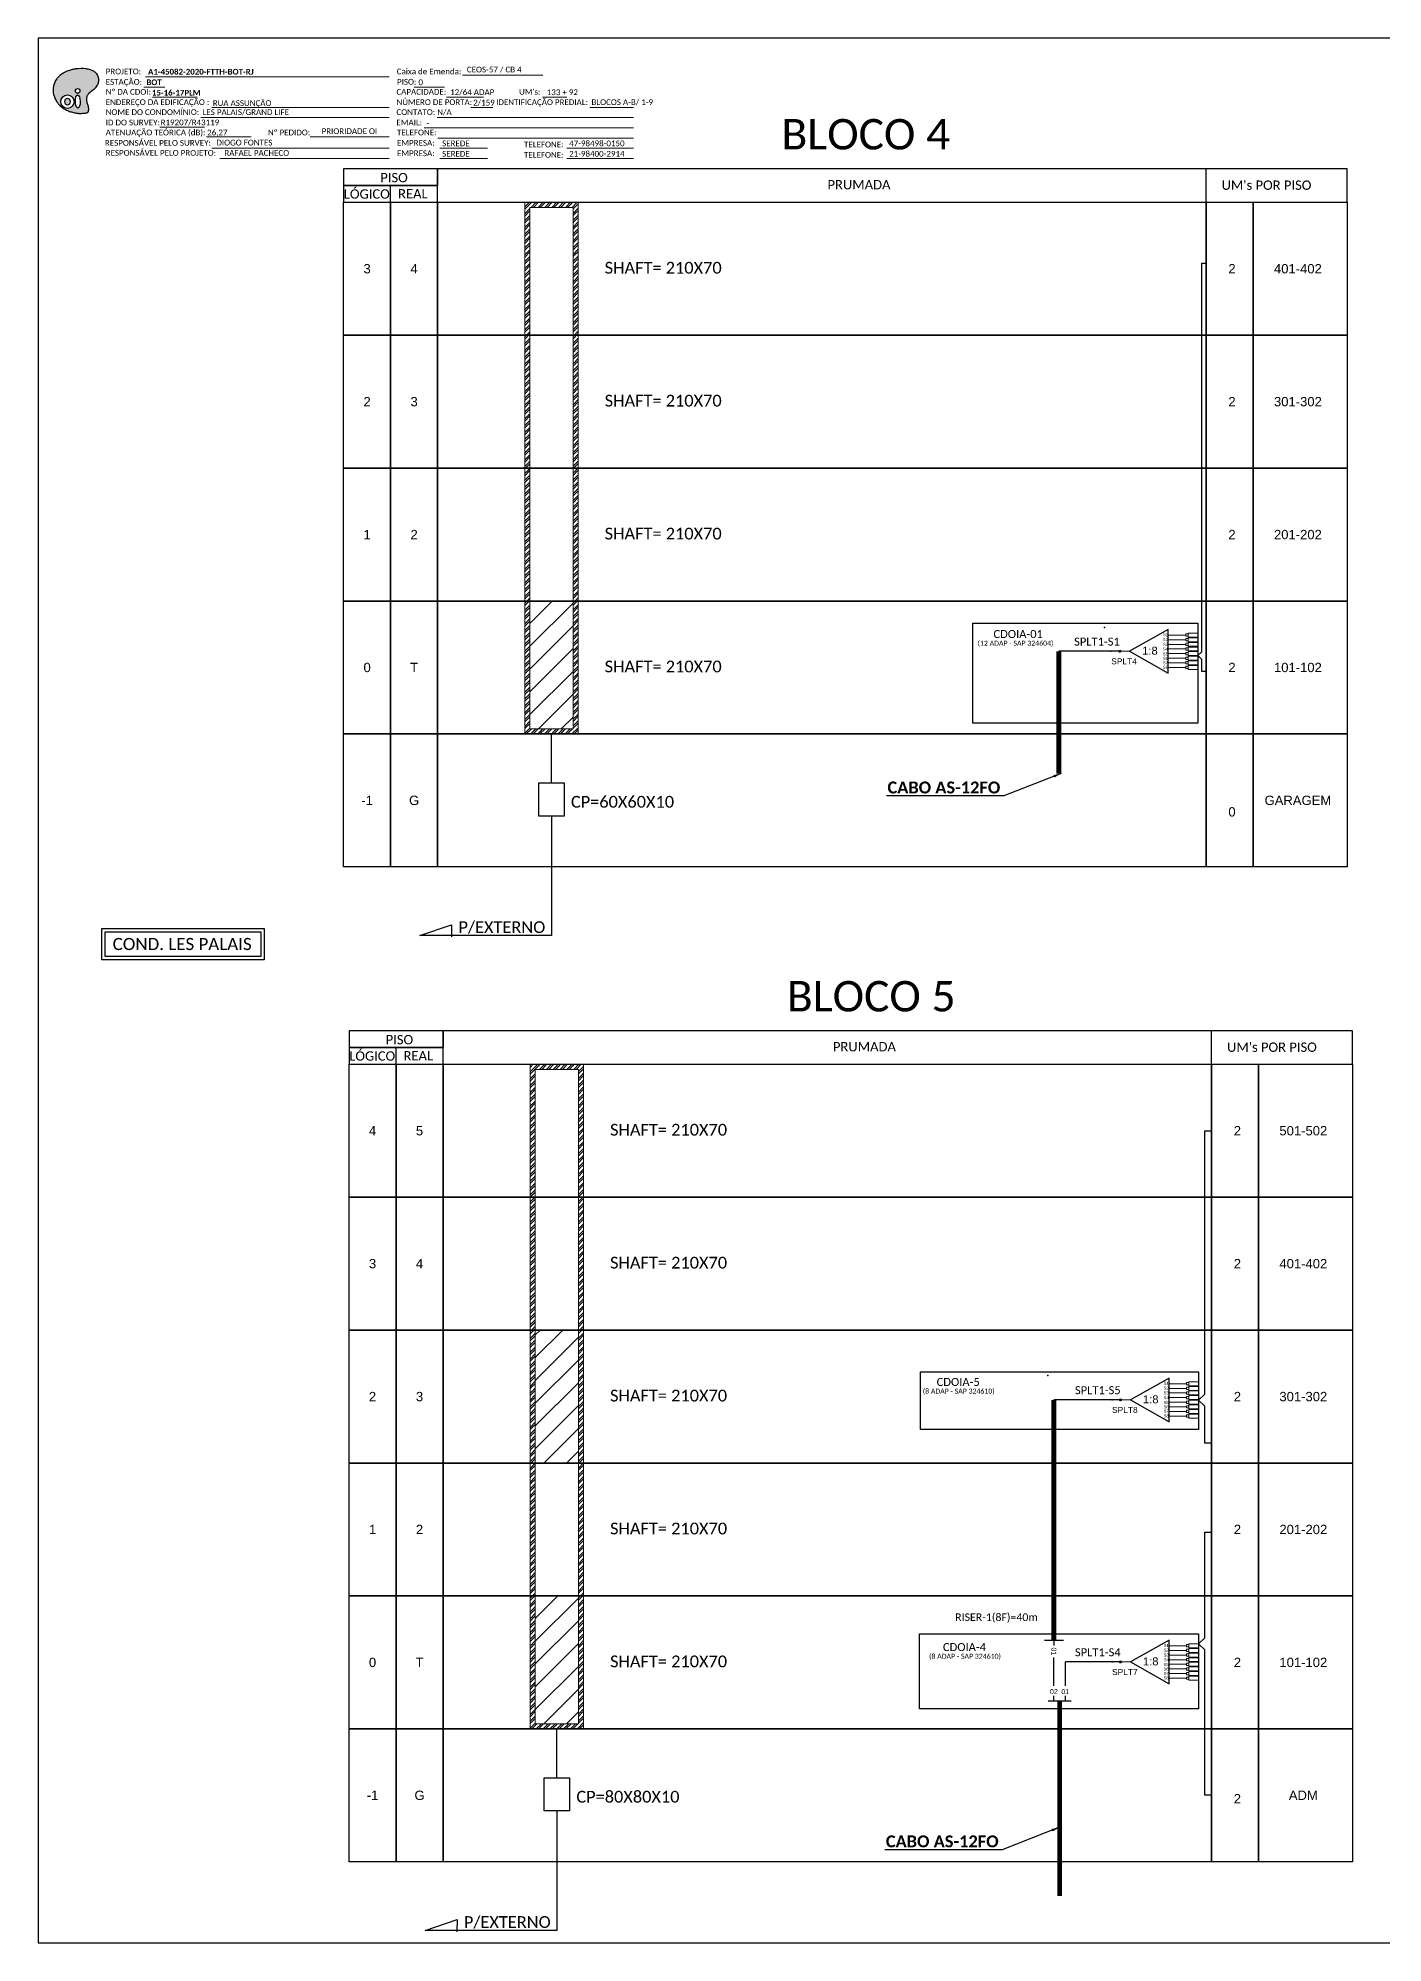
# Model space of a CAD drawing. Header units: inches. Extents: x 10034 to 13570, y 6075 to 9325.
# Drawn here: x 12732 to 13151, y 7384 to 7978 of the extents above; entities that cross this region are included whole.
import ezdxf
from ezdxf.enums import TextEntityAlignment as Align

# ---------------------------------------------------------------- set-up
doc = ezdxf.new("R2010")
doc.units = ezdxf.units.IN
doc.header["$MEASUREMENT"] = 0
doc.layers.add('Uifilar numeracao sangria', color=7, linetype='Continuous')
doc.styles.add('ARIAL', font='arial.ttf')
doc.styles.add('WMF-Calibri0', font='CALIBRI.TTF')
doc.styles.add('WMF-Calibri1', font='CALIBRIB.TTF')
doc.dimstyles.new('ISO-25', dxfattribs={"dimtxt": 2.5, "dimasz": 2.5, "dimexe": 1.25, "dimexo": 0.625, "dimtad": 1, "dimtxsty": 'Standard', "dimcen": 2.5, "dimadec": 0, "dimazin": 0, "dimtfac": 1, "dimtmove": 0, "dimatfit": 3, "dimfxl": 0, "dimarcsym": 0})

# ---------------------------------------------------------------- blocks, each defined once
blk = doc.blocks.new('SPLITTER_')
blk.add_point((0, 0))
at = {"style": 'ARIAL', "flags": 4}
blk.add_attdef('SPLT', (0, -3.26), '', height=1.5, dxfattribs=at)
blk = doc.blocks.new('SPLT_1-8_SC-APC')
at = {"color": 1}
blk.add_lwpolyline([(-7.37, -2.1), (-17.04, -7.55), (-7.37, -13), (-7.37, -2.1)], dxfattribs=at)
at = {"color": 3, "lineweight": 0}
for points in [[(-2.99, -3.51), (-7.37, -3.51)], [(-7.37, -4.66), (-2.99, -4.66)], [(-2.41, -3.02), (-2.41, -4)], [(-2.41, -3.02), (0, -3.02)], [(-2.41, -4), (0, -4)], [(-2.41, -4.17), (-2.41, -5.16)], [(-2.41, -4.17), (0, -4.17)], [(-7.37, -5.82), (-2.99, -5.82)], [(-7.37, -6.97), (-2.99, -6.97)], [(-7.37, -8.12), (-2.99, -8.12)], [(-7.37, -9.28), (-2.99, -9.28)], [(-2.41, -5.16), (0, -5.16)], [(-2.41, -5.32), (-2.41, -6.31)], [(-2.41, -5.32), (0, -5.32)], [(-2.41, -6.31), (0, -6.31)], [(-2.41, -6.48), (-2.41, -7.46)], [(-2.41, -6.48), (0, -6.48)], [(-2.41, -7.46), (0, -7.46)], [(-2.41, -7.63), (-2.41, -8.62)], [(-2.41, -7.63), (0, -7.63)], [(-2.41, -8.62), (0, -8.62)], [(-2.41, -8.78), (-2.41, -9.77)], [(-2.41, -8.78), (0, -8.78)], [(-7.37, -10.43), (-2.99, -10.43)], [(-7.37, -11.58), (-2.99, -11.58)], [(-2.41, -9.77), (0, -9.77)], [(-2.41, -9.94), (-2.41, -10.92)], [(-2.41, -9.94), (0, -9.94)], [(-2.41, -10.92), (0, -10.92)], [(-2.41, -11.09), (-2.41, -12.08)], [(-2.41, -11.09), (0, -11.09)], [(-2.41, -12.08), (0, -12.08)]]:
    blk.add_lwpolyline(points, dxfattribs=at)
for points in [[(-2.99, -3.22), (-2.41, -3.22), (-2.41, -3.8), (-2.99, -3.8)], [(-2.99, -4.38), (-2.41, -4.38), (-2.41, -4.95), (-2.99, -4.95)], [(-2.99, -5.53), (-2.41, -5.53), (-2.41, -6.1), (-2.99, -6.1)], [(-2.99, -6.68), (-2.41, -6.68), (-2.41, -7.26), (-2.99, -7.26)], [(-2.99, -7.84), (-2.41, -7.84), (-2.41, -8.41), (-2.99, -8.41)], [(-2.99, -8.99), (-2.41, -8.99), (-2.41, -9.56), (-2.99, -9.56)], [(-2.99, -10.14), (-2.41, -10.14), (-2.41, -10.72), (-2.99, -10.72)], [(-2.99, -11.3), (-2.41, -11.3), (-2.41, -11.87), (-2.99, -11.87)]]:
    blk.add_lwpolyline(points, close=True, dxfattribs=at)
at = {"color": 1, "lineweight": 0}
blk.add_lwpolyline([(-17.04, -7.55), (-19.26, -7.55)], dxfattribs=at)
at = {"color": 1, "style": 'ARIAL'}
for s, height, p in [('S1', 0.75, (-8.74, -3.78)), ('S2', 0.75, (-8.74, -4.97)), ('1:8', 2, (-13.91, -8.4)), ('S3', 0.75, (-8.74, -6.18)), ('S4', 0.75, (-8.74, -7.36)), ('S5', 0.75, (-8.74, -8.57)), ('S6', 0.75, (-8.74, -9.69)), ('S7', 0.75, (-8.74, -10.78)), ('S8', 0.75, (-8.74, -11.9))]:
    blk.add_text(s, height=height, dxfattribs=at).set_placement(p)
blk = doc.blocks.new('A$C415C251F')
at = {"color": 3}
blk.add_point((0, 0), dxfattribs=at)
blk = doc.blocks.new('LEG_CDOIA8_C-SPLT_DIR')
at = {"color": 3}
blk.add_blockref('A$C415C251F', (0, 0), dxfattribs=at)
at = {"color": 1, "style": 'WMF-Calibri0', "flags": 4}
blk.add_attdef('CDO', (-26.84, -2.61), '', height=2, dxfattribs=at)
blk.add_attdef('MODELO', text='', height=1.5, dxfattribs=at).set_placement((-22.23, -4.54), align=Align.CENTER)
at = {"style": 'ARIAL', "flags": 4}
blk.add_attdef('SPLITAGEM', text='', height=1.5, dxfattribs=at).set_placement((-18.36, -12.59), align=Align.CENTER)
blk = doc.blocks.new('OI')
h = blk.add_hatch(color=40)
edge = h.paths.add_edge_path()
edge.add_spline(control_points=[(4.35, -0.67), (3.92, -0.99), (3.26, -1.5), (2.81, -2.59), (2.9, -3.5), (3.06, -4.27), (3.31, -4.85), (3.37, -5.39), (3.4, -5.88), (3.2, -6.4), (2.54, -6.61), (1.65, -6.63), (0.55, -6.67), (-0.56, -6.42), (-1.61, -6.14), (-2.77, -5.61), (-3.92, -4.77), (-4.89, -3.7), (-5.34, -2.65), (-5.6, -1.94), (-5.85, -0.96), (-5.71, 0.47), (-5.1, 2.02), (-4.14, 3.02), (-3.3, 3.61), (-2.37, 4.16), (-1.36, 4.44), (-0.56, 4.7), (0.79, 4.85), (2.24, 4.97), (3.79, 4.57), (4.67, 4.21), (5.44, 3.65), (5.76, 2.99), (6.03, 2.21), (6.01, 1.46), (5.72, 0.64), (5.31, 0.08), (4.88, -0.38), (4.51, -0.55), (4.35, -0.67)], knot_values=[0, 0, 0, 0, 1.60434, 2.417191, 3.427595, 4.282808, 4.776746, 5.304182, 5.888771, 6.258406, 6.858137, 7.79129, 8.986195, 10.124242, 11.187857, 12.242908, 13.953784, 15.414161, 16.515391, 17.349188, 17.675853, 19.552021, 21.515531, 22.568638, 23.63245, 24.621084, 25.782718, 26.745347, 27.142653, 29.870543, 31.004649, 31.921532, 32.709589, 33.801391, 34.042471, 35.192333, 35.971461, 36.628871, 37.254359, 37.836911, 37.836911, 37.836911, 37.836911], degree=3, periodic=0)
h.paths.add_polyline_path([(1.13, -0.87, -1), (-0.04, -0.87, -1)], flags=16)
edge = h.paths.add_edge_path(flags=16)
edge.add_ellipse((0.56, -3.59), major_axis=(-0.02, 1.71), ratio=0.361305, start_angle=0, end_angle=360)
h.paths.add_polyline_path([(-0.36, -3.62, -1), (-3.8, -3.62, -1)], flags=16)
edge = h.paths.add_edge_path(flags=0)
edge.add_ellipse((-2.08, -3.62), major_axis=(0, 0.885), ratio=0.758294, start_angle=0, end_angle=360)
at = {"color": 40}
for centre, radius in [((-2.08, -3.62), 1.72), ((0.54, -0.87), 0.587)]:
    blk.add_circle(centre, radius, dxfattribs=at)
blk.add_ellipse((-2.08, -3.62), major_axis=(0, 0.885), ratio=0.758294, start_param=-3.141592653589792, end_param=3.141592653589792, dxfattribs=at)
blk.add_ellipse((0.56, -3.59), major_axis=(-0.02, 1.71), ratio=0.361305, dxfattribs=at)
at = {"color": 40, "start_tangent": (-0.800898, -0.598801), "end_tangent": (-0.800898, -0.598801)}
blk.add_spline([(4.35, -0.67), (3.2, -1.78), (2.9, -2.54), (2.92, -3.55), (3.12, -4.38), (3.28, -4.85), (3.37, -5.37), (3.35, -5.95), (3.2, -6.29), (2.66, -6.55), (1.73, -6.63), (0.54, -6.62), (-0.58, -6.41), (-1.6, -6.11), (-2.56, -5.67), (-3.95, -4.67), (-4.89, -3.56), (-5.37, -2.56), (-5.64, -1.78), (-5.72, -1.46), (-5.63, 0.42), (-4.84, 2.22), (-4.13, 2.99), (-3.27, 3.62), (-2.4, 4.09), (-1.3, 4.47), (-0.37, 4.72), (0.02, 4.77), (2.75, 4.8), (3.85, 4.53), (4.69, 4.16), (5.31, 3.68), (5.85, 2.73), (5.93, 2.5), (5.94, 1.35), (5.67, 0.62), (5.29, 0.08), (4.84, -0.36), (4.35, -0.67)], degree=3, dxfattribs=at)

msp = doc.modelspace()

# ---------------------------------------------------------------- hatches: boundary and pattern name
h = msp.add_hatch()
h.set_pattern_fill('ANSI32', color=3, scale=0.158226)
h.set_pattern_definition([(45, (796.1839, 11426.646), (-1.06568318, 1.06568318), []), (45, (796.8944, 11426.646), (-1.06568318, 1.06568318), [])])
h.paths.add_polyline_path([(12883.61, 7926.7), (12900.23, 7926.7), (12900.23, 7760.91), (12883.61, 7760.91)])
h.paths.add_polyline_path([(12885.19, 7925.12), (12898.64, 7925.12), (12898.64, 7762.49), (12885.19, 7762.49)], flags=16)
h = msp.add_hatch()
h.set_pattern_fill('ANSI31', color=1, scale=1.582261)
h.set_pattern_definition([(45, (-3763.347, -4625.966), (-3.5522773, 3.5522773), [])])
h.paths.add_polyline_path([(12898.64, 7802.36), (12885.19, 7802.36), (12885.19, 7762.49), (12898.64, 7762.49)])
h = msp.add_hatch(color=3)
h.dxf.hatch_style = 1
edge = h.paths.add_edge_path()
edge.add_arc((13069.1, 7786.68), 0.32, 0, 360)
h = msp.add_hatch(color=3)
h.dxf.hatch_style = 1
edge = h.paths.add_edge_path()
edge.add_arc((13069.1, 7786.68), 0.32, 0, 360)
h = msp.add_hatch()
h.set_pattern_fill('ANSI32', color=3, scale=0.158226)
h.set_pattern_definition([(45, (797.8733, 11116.3915), (-1.06568318, 1.06568318), []), (45, (798.5838, 11116.3915), (-1.06568318, 1.06568318), [])])
h.paths.add_polyline_path([(12885.3, 7657.89), (12901.92, 7657.89), (12901.92, 7450.66), (12885.3, 7450.66)])
h.paths.add_polyline_path([(12886.88, 7656.31), (12900.33, 7656.31), (12900.33, 7452.24), (12886.88, 7452.24)], flags=16)
h = msp.add_hatch()
h.set_pattern_fill('ANSI31', color=1, scale=1.582261)
h.set_pattern_definition([(45, (-3761.6574, -4854.908), (-3.5522773, 3.5522773), [])])
h.paths.add_polyline_path([(12900.33, 7575), (12886.88, 7575), (12886.88, 7533.55), (12900.33, 7533.55)])
h = msp.add_hatch(color=3)
h.dxf.hatch_style = 1
edge = h.paths.add_edge_path()
edge.add_arc((13069.34, 7553.23), 0.32, 0, 360)
h = msp.add_hatch(color=3)
h.dxf.hatch_style = 1
edge = h.paths.add_edge_path()
edge.add_arc((13069.34, 7553.23), 0.32, 0, 360)
h = msp.add_hatch()
h.set_pattern_fill('ANSI31', color=1, scale=1.582261)
h.set_pattern_definition([(45, (-3761.6574, -4936.2203), (-3.5522773, 3.5522773), [])])
h.paths.add_polyline_path([(12900.33, 7492.1), (12886.88, 7492.1), (12886.88, 7452.24), (12900.33, 7452.24)])
h = msp.add_hatch(color=3)
h.dxf.hatch_style = 1
edge = h.paths.add_edge_path()
edge.add_arc((13069.34, 7471.51), 0.32, 0, 360)
h = msp.add_hatch(color=3)
h.dxf.hatch_style = 1
edge = h.paths.add_edge_path()
edge.add_arc((13069.34, 7471.51), 0.32, 0, 360)

# ---------------------------------------------------------------- linework, layer by layer
for points in [[(12731.87, 7383.9), (13570.43, 7383.9), (13570.43, 7977.9), (12731.87, 7977.9), (12731.87, 7383.9)], [(12856.43, 7926.7), (13139.97, 7926.7), (13139.97, 7937.11), (12856.43, 7937.11), (12856.43, 7937.11), (12856.43, 7931.91)], [(13096.01, 7926.7), (13096.01, 7937.11)], [(12841.78, 7926.7), (12841.78, 7931.91)], [(12891.92, 7745.66), (12891.92, 7760.93)], [(12843.47, 7657.89), (12843.47, 7663.1)], [(12858.12, 7657.89), (13141.66, 7657.89), (13141.66, 7668.3), (12858.12, 7668.3), (12858.12, 7668.3), (12858.12, 7663.1)], [(13097.69, 7657.89), (13097.69, 7668.3)], [(12893.61, 7435.41), (12893.61, 7450.67)]]:
    msp.add_lwpolyline(points)
at = {"color": 7, "lineweight": 0}
for points in [[(12765.34, 7965.86), (12841.31, 7965.86)], [(12864.15, 7966.35), (12889.28, 7966.35)], [(12764.82, 7962.58), (12771.37, 7962.58)], [(12849.11, 7962.62), (12858.59, 7962.62)], [(12767.49, 7959.51), (12781.43, 7959.51)], [(12786.05, 7956.27), (12841.31, 7956.27)], [(12859.16, 7959.51), (12870.77, 7959.51)], [(12866.74, 7956.27), (12873.69, 7956.27)], [(12889.1, 7959.51), (12896.76, 7959.51)], [(12903.91, 7956.27), (12917.47, 7956.27)], [(12769.8, 7950.09), (12783.75, 7950.09)], [(12782.64, 7953.16), (12841.31, 7953.16)], [(12852.23, 7949.92), (12917.5, 7949.92)], [(12856.27, 7953.16), (12917.5, 7953.16)], [(12784.34, 7947.13), (12798.28, 7947.13)], [(12786.05, 7943.57), (12841.31, 7943.57)], [(12816.67, 7947.14), (12841.17, 7947.14)], [(12817.17, 7947.14), (12841.32, 7947.14)], [(12856.52, 7946.68), (12917.5, 7946.68)], [(12857.13, 7943.57), (12871.93, 7943.57)], [(12896.73, 7943.57), (12917.5, 7943.57)], [(12788.54, 7940.34), (12841.31, 7940.34)], [(12857.13, 7940.34), (12871.93, 7940.34)], [(12896.73, 7940.34), (12917.5, 7940.34)]]:
    msp.add_lwpolyline(points, dxfattribs=at)
for points in [[(12827.13, 7931.91), (12856.43, 7931.91), (12856.43, 7937.11), (12827.13, 7937.11)], [(12827.13, 7926.7), (12856.43, 7926.7), (12856.43, 7931.91), (12827.13, 7931.91)], [(12887.94, 7745.66), (12895.9, 7745.66), (12895.9, 7735.3), (12887.94, 7735.3)], [(12751.74, 7700.24), (12802.32, 7700.24), (12802.32, 7690.45), (12751.74, 7690.45)], [(12752.74, 7699.24), (12801.32, 7699.24), (12801.32, 7691.45), (12752.74, 7691.45)], [(12828.82, 7663.1), (12858.12, 7663.1), (12858.12, 7668.3), (12828.82, 7668.3)], [(12828.82, 7657.89), (12858.12, 7657.89), (12858.12, 7663.1), (12828.82, 7663.1)], [(12889.63, 7435.41), (12897.59, 7435.41), (12897.59, 7425.05), (12889.63, 7425.05)]]:
    msp.add_lwpolyline(points, close=True)
at = {"color": 0}
for points in [[(12827.13, 7926.7), (12841.78, 7926.7), (12841.78, 7885.25), (12827.13, 7885.25)], [(12841.78, 7926.7), (12856.43, 7926.7), (12856.43, 7885.25), (12841.78, 7885.25)], [(12856.43, 7926.7), (13096.03, 7926.7), (13096.03, 7885.25), (12856.43, 7885.25)], [(13096.03, 7926.7), (13110.67, 7926.7), (13110.67, 7885.25), (13096.03, 7885.25)], [(13110.67, 7926.7), (13139.97, 7926.7), (13139.97, 7885.25), (13110.67, 7885.25)], [(12827.13, 7885.25), (12841.78, 7885.25), (12841.78, 7843.81), (12827.13, 7843.81)], [(12841.78, 7885.25), (12856.43, 7885.25), (12856.43, 7843.81), (12841.78, 7843.81)], [(12856.43, 7885.25), (13096.03, 7885.25), (13096.03, 7843.81), (12856.43, 7843.81)], [(13096.03, 7885.25), (13110.67, 7885.25), (13110.67, 7843.81), (13096.03, 7843.81)], [(13110.67, 7885.25), (13139.97, 7885.25), (13139.97, 7843.81), (13110.67, 7843.81)], [(12827.13, 7843.81), (12841.78, 7843.81), (12841.78, 7802.36), (12827.13, 7802.36)], [(12841.78, 7843.81), (12856.43, 7843.81), (12856.43, 7802.36), (12841.78, 7802.36)], [(12856.43, 7843.81), (13096.03, 7843.81), (13096.03, 7802.36), (12856.43, 7802.36)], [(13096.03, 7843.81), (13110.67, 7843.81), (13110.67, 7802.36), (13096.03, 7802.36)], [(13110.67, 7843.81), (13139.97, 7843.81), (13139.97, 7802.36), (13110.67, 7802.36)], [(12827.13, 7802.36), (12841.78, 7802.36), (12841.78, 7760.91), (12827.13, 7760.91)], [(12841.78, 7802.36), (12856.43, 7802.36), (12856.43, 7760.91), (12841.78, 7760.91)], [(12856.43, 7802.36), (13096.03, 7802.36), (13096.03, 7760.91), (12856.43, 7760.91)], [(13096.03, 7802.36), (13110.67, 7802.36), (13110.67, 7760.91), (13096.03, 7760.91)], [(13110.67, 7802.36), (13139.97, 7802.36), (13139.97, 7760.91), (13110.67, 7760.91)], [(12827.13, 7760.91), (12841.78, 7760.91), (12841.78, 7719.46), (12827.13, 7719.46)], [(12841.78, 7760.91), (12856.43, 7760.91), (12856.43, 7719.46), (12841.78, 7719.46)], [(12856.43, 7760.91), (13096.03, 7760.91), (13096.03, 7719.46), (12856.43, 7719.46)], [(13096.03, 7760.91), (13110.67, 7760.91), (13110.67, 7719.46), (13096.03, 7719.46)], [(13110.67, 7760.91), (13139.97, 7760.91), (13139.97, 7719.46), (13110.67, 7719.46)], [(12828.82, 7657.89), (12843.47, 7657.89), (12843.47, 7616.45), (12828.82, 7616.45)], [(12843.47, 7657.89), (12858.12, 7657.89), (12858.12, 7616.45), (12843.47, 7616.45)], [(12858.12, 7657.89), (13097.72, 7657.89), (13097.72, 7616.45), (12858.12, 7616.45)], [(13097.72, 7657.89), (13112.36, 7657.89), (13112.36, 7616.45), (13097.72, 7616.45)], [(13112.36, 7657.89), (13141.66, 7657.89), (13141.66, 7616.45), (13112.36, 7616.45)], [(12828.82, 7616.45), (12843.47, 7616.45), (12843.47, 7575), (12828.82, 7575)], [(12843.47, 7616.45), (12858.12, 7616.45), (12858.12, 7575), (12843.47, 7575)], [(12858.12, 7616.45), (13097.72, 7616.45), (13097.72, 7575), (12858.12, 7575)], [(13097.72, 7616.45), (13112.36, 7616.45), (13112.36, 7575), (13097.72, 7575)], [(13112.36, 7616.45), (13141.66, 7616.45), (13141.66, 7575), (13112.36, 7575)], [(12828.82, 7575), (12843.47, 7575), (12843.47, 7533.55), (12828.82, 7533.55)], [(12843.47, 7575), (12858.12, 7575), (12858.12, 7533.55), (12843.47, 7533.55)], [(12858.12, 7575), (13097.72, 7575), (13097.72, 7533.55), (12858.12, 7533.55)], [(13097.72, 7575), (13112.36, 7575), (13112.36, 7533.55), (13097.72, 7533.55)], [(13112.36, 7575), (13141.66, 7575), (13141.66, 7533.55), (13112.36, 7533.55)], [(12828.82, 7533.55), (12843.47, 7533.55), (12843.47, 7492.1), (12828.82, 7492.1)], [(12843.47, 7533.55), (12858.12, 7533.55), (12858.12, 7492.1), (12843.47, 7492.1)], [(12858.12, 7533.55), (13097.72, 7533.55), (13097.72, 7492.1), (12858.12, 7492.1)], [(13097.72, 7533.55), (13112.36, 7533.55), (13112.36, 7492.1), (13097.72, 7492.1)], [(13112.36, 7533.55), (13141.66, 7533.55), (13141.66, 7492.1), (13112.36, 7492.1)], [(12828.82, 7492.1), (12843.47, 7492.1), (12843.47, 7450.66), (12828.82, 7450.66)], [(12843.47, 7492.1), (12858.12, 7492.1), (12858.12, 7450.66), (12843.47, 7450.66)], [(12858.12, 7492.1), (13097.72, 7492.1), (13097.72, 7450.66), (12858.12, 7450.66)], [(13097.72, 7492.1), (13112.36, 7492.1), (13112.36, 7450.66), (13097.72, 7450.66)], [(13112.36, 7492.1), (13141.66, 7492.1), (13141.66, 7450.66), (13112.36, 7450.66)], [(12828.82, 7450.66), (12843.47, 7450.66), (12843.47, 7409.21), (12828.82, 7409.21)], [(12843.47, 7450.66), (12858.12, 7450.66), (12858.12, 7409.21), (12843.47, 7409.21)], [(12858.12, 7450.66), (13097.72, 7450.66), (13097.72, 7409.21), (12858.12, 7409.21)], [(13097.72, 7450.66), (13112.36, 7450.66), (13112.36, 7409.21), (13097.72, 7409.21)], [(13112.36, 7450.66), (13141.66, 7450.66), (13141.66, 7409.21), (13112.36, 7409.21)]]:
    msp.add_lwpolyline(points, close=True, dxfattribs=at)
at = {"color": 2, "lineweight": 0}
for points in [[(12883.61, 7926.7), (12900.23, 7926.7), (12900.23, 7760.91), (12883.61, 7760.91)], [(12885.19, 7925.12), (12898.64, 7925.12), (12898.64, 7762.49), (12885.19, 7762.49)], [(12885.3, 7657.89), (12901.92, 7657.89), (12901.92, 7450.66), (12885.3, 7450.66)], [(12886.88, 7656.31), (12900.33, 7656.31), (12900.33, 7452.24), (12886.88, 7452.24)]]:
    msp.add_lwpolyline(points, close=True, dxfattribs=at)
at = {"color": 3}
for points in [[(13094.71, 7871.67), (13094.71, 7907.66), (13096.03, 7907.66)], [(13094.71, 7786.55), (13094.71, 7871.67)], [(13094.71, 7780.36), (13094.71, 7784.14), (13093.45, 7785.34), (13094.71, 7786.55), (13094.71, 7786.55), (13094.71, 7788.79)], [(13068.78, 7786.68), (13050.12, 7786.68)], [(13096.03, 7780.37), (13094.71, 7780.36), (13094.71, 7784.14)], [(13095.66, 7557.23), (13095.66, 7637.17), (13097.72, 7637.17)], [(13095.66, 7551.25), (13093.7, 7553.13), (13095.66, 7555.01), (13095.66, 7555.01), (13095.66, 7557.23)], [(13069.02, 7553.23), (13048.57, 7553.23)], [(13097.72, 7539.73), (13095.66, 7539.73), (13095.66, 7551.25)], [(13095.66, 7468.43), (13095.66, 7475.28), (13093.7, 7477.16), (13095.66, 7479.04), (13095.66, 7479.04), (13095.66, 7509.95)], [(13095.66, 7509.95), (13095.66, 7512.01), (13097.72, 7512.01)], [(13052.15, 7464.1), (13052.15, 7471.51)], [(13069.02, 7471.51), (13052.15, 7471.51)], [(13095.66, 7429.93), (13095.66, 7468.43)], [(13052.15, 7459.25), (13052.15, 7460.94)], [(13097.72, 7429.93), (13095.66, 7429.93)]]:
    msp.add_lwpolyline(points, dxfattribs=at)
at = {"color": 1}
for points in [[(13023.33, 7795.44), (13093.45, 7795.44), (13093.45, 7764.31), (13023.33, 7764.31)], [(13006.96, 7562), (13093.7, 7562), (13093.7, 7544.05), (13006.96, 7544.05)], [(13006.69, 7480.27), (13093.7, 7480.27), (13093.7, 7456.9), (13006.69, 7456.9)]]:
    msp.add_lwpolyline(points, close=True, dxfattribs=at)
at = {"color": 1, "const_width": 1.5}
for points in [[(13050.12, 7786.68), (13050.12, 7748.5)], [(13050.37, 7459.25), (13050.37, 7398.52)]]:
    msp.add_lwpolyline(points, dxfattribs=at)
at = {"color": 5}
for points in [[(13068.78, 7786.68), (13069.1, 7786.68)], [(13069.02, 7553.23), (13069.34, 7553.23)], [(13045.61, 7478.3), (13051.52, 7478.3)], [(13048.57, 7478.3), (13048.57, 7476.59)], [(13069.02, 7471.51), (13069.34, 7471.51)]]:
    msp.add_lwpolyline(points, dxfattribs=at)
at = {"color": 5, "const_width": 1.5}
msp.add_lwpolyline([(13048.57, 7478.3), (13048.57, 7553.23)], dxfattribs=at)
at = {"color": 2}
for points in [[(13048.55, 7464.1), (13048.55, 7472.95)], [(13048.59, 7459.25), (13048.59, 7460.94)]]:
    msp.add_lwpolyline(points, dxfattribs=at)
at = {"color": 1}
for points in [[(13050.37, 7459.25), (13046.81, 7459.25)], [(13053.93, 7459.25), (13050.37, 7459.25)]]:
    msp.add_lwpolyline(points, dxfattribs=at)
at = {"color": 3}
for centre in [(13069.1, 7786.68), (13069.1, 7786.68), (13069.34, 7553.23), (13069.34, 7553.23), (13069.34, 7471.51), (13069.34, 7471.51)]:
    msp.add_circle(centre, 0.32, dxfattribs=at)
at = {"layer": 'Uifilar numeracao sangria', "color": 0, "ltscale": 2}
for points in [[(12891.92, 7735.3), (12891.92, 7698.01), (12850.89, 7698.01), (12860.8, 7701.4), (12860.78, 7697.65)], [(12893.61, 7425.05), (12893.61, 7387.75), (12852.58, 7387.75), (12862.49, 7391.15), (12862.47, 7387.4)]]:
    msp.add_lwpolyline(points, dxfattribs=at)

# ---------------------------------------------------------------- block references
at = {"color": 7, "xscale": 1.213923925163966, "yscale": 1.213923925163726, "zscale": 1.213923925163967, "rotation": 0.1532896023734424}
msp.add_blockref('OI', (12743.54, 7962.48), dxfattribs=at)
at = {"color": 1}
ref = msp.add_blockref('LEG_CDOIA8_C-SPLT_DIR', (13064.35, 7794.07), dxfattribs=dict(at, xscale=1.247999999998865, yscale=1.247999999998865, zscale=1.247999999998865))
ref.add_attrib('CDO', 'CDOIA-01', (13029.73, 7790.81), dxfattribs={"color": 1, "height": 2.496, "style": 'WMF-Calibri0'})
ref.add_attrib('MODELO', '(12 ADAP - SAP 324604)', dxfattribs={"color": 1, "height": 1.56, "style": 'WMF-Calibri0'}).set_placement((13036.61, 7788.41), align=Align.CENTER)
at = {"color": 3, "xscale": 1.247999999998865, "yscale": 1.247999999998865, "zscale": 1.247999999998865}
for p in [(13093.45, 7796.1), (13093.7, 7562.65), (13093.7, 7480.92)]:
    msp.add_blockref('SPLT_1-8_SC-APC', p, dxfattribs=at)
ref = msp.add_blockref('SPLITTER_', (13066.45, 7786.68), dxfattribs=dict(xscale=1.247999999998865, yscale=1.247999999998865, zscale=1.247999999998865))
ref.add_attrib('SPLT', 'SPLT4', (13066.45, 7782.61), dxfattribs={"height": 1.872, "style": 'ARIAL'})
at = {"color": 1}
ref = msp.add_blockref('LEG_CDOIA8_C-SPLT_DIR', (13046.64, 7560.84), dxfattribs=dict(at, xscale=1.247999999998865, yscale=1.247999999998865, zscale=1.247999999998865))
ref.add_attrib('CDO', 'CDOIA-5', (13012.02, 7557.58), dxfattribs={"color": 1, "height": 2.496, "style": 'WMF-Calibri0'})
ref.add_attrib('MODELO', '(8 ADAP - SAP 324610)', dxfattribs={"color": 1, "height": 1.56, "style": 'WMF-Calibri0'}).set_placement((13018.9, 7555.18), align=Align.CENTER)
ref = msp.add_blockref('SPLITTER_', (13066.7, 7553.23), dxfattribs=dict(xscale=1.247999999998865, yscale=1.247999999998865, zscale=1.247999999998865))
ref.add_attrib('SPLT', 'SPLT8', (13066.7, 7549.16), dxfattribs={"height": 1.872, "style": 'ARIAL'})
ref = msp.add_blockref('LEG_CDOIA8_C-SPLT_DIR', (13048.6, 7478.16), dxfattribs=dict(at, xscale=1.247999999998865, yscale=1.247999999998865, zscale=1.247999999998865))
ref.add_attrib('CDO', 'CDOIA-4', (13013.98, 7474.9), dxfattribs={"color": 1, "height": 2.496, "style": 'WMF-Calibri0'})
ref.add_attrib('MODELO', '(8 ADAP - SAP 324610)', dxfattribs={"color": 1, "height": 1.56, "style": 'WMF-Calibri0'}).set_placement((13020.86, 7472.5), align=Align.CENTER)
ref = msp.add_blockref('SPLITTER_', (13066.7, 7471.51), dxfattribs=dict(xscale=1.247999999998865, yscale=1.247999999998865, zscale=1.247999999998865))
ref.add_attrib('SPLT', 'SPLT7', (13066.7, 7467.44), dxfattribs={"height": 1.872, "style": 'ARIAL'})

# ---------------------------------------------------------------- texts
at = {"color": 7, "lineweight": 0, "style": 'WMF-Calibri0'}
for s, height, p in [('PROJETO:', 1.793, (12752.94, 7966.6)), ('ESTAÇÃO:', 1.793, (12752.94, 7963.33)), ('Caixa de Emenda:', 1.7927, (12843.69, 7966.6)), ('Nº DA CDOI:', 1.7927, (12752.94, 7960.25)), ('CAPACIDADE:', 1.7927, (12843.59, 7960.25)), ('PISO:', 1.793, (12843.77, 7963.37)), ("UM's:", 1.793, (12881.83, 7960.25)), ('ENDEREÇO DA EDIFICAÇÃO :', 1.7927, (12752.94, 7957.02)), ('NOME DO CONDOMÍNIO:', 1.7927, (12752.94, 7953.91)), ('LES PALAIS/GRAND LIFE', 1.7927, (12783.15, 7953.91)), ('CONTATO: N/A', 1.7927, (12843.59, 7953.91)), ('NÚMERO DE PORTA:', 1.7927, (12843.59, 7957.02)), ('IDENTIFICAÇÃO PREDIAL:', 1.7927, (12874.67, 7957.02)), ('BLOCOS A-B/ 1-9', 1.7927, (12904.41, 7957.02)), ('ATENUAÇÃO TEÓRICA (dB):', 1.7927, (12752.94, 7947.56)), ('ID DO SURVEY:', 1.7927, (12752.94, 7950.67)), ('26,27', 1.793, (12784.56, 7947.56)), ('Nº PEDIDO:', 1.793, (12803.53, 7947.56)), ('EMAIL:', 1.793, (12843.59, 7950.67)), ('TELEFONE:', 1.793, (12843.77, 7947.56)), ('RESPONSÁVEL PELO SURVEY:', 1.7927, (12752.7, 7944.32)), ('RESPONSÁVEL PELO PROJETO:', 1.7927, (12752.94, 7941.21)), ('EMPRESA:', 1.793, (12843.77, 7944.32)), ('EMPRESA:', 1.793, (12843.77, 7941.08)), ('TELEFONE:', 1.793, (12883.37, 7943.82)), ('TELEFONE:', 1.793, (12883.37, 7940.58)), ('COND. LES PALAIS', 3.7902, (12755.12, 7693.5))]:
    msp.add_text(s, height=height, dxfattribs=at).set_placement(p)
at = {"color": 7, "linetype": 'Continuous'}
for s, height, style, p in [('A1-45082-2020-FTTH-BOT-RJ', 1.7927, 'WMF-Calibri1', (12766.13, 7966.51)), ('CEOS-57 / CB 4', 1.7927, 'WMF-Calibri0', (12865.55, 7967.19)), ('BOT', 1.793, 'WMF-Calibri1', (12765.62, 7963.23)), ('0', 1.79, 'WMF-Calibri0', (12850.46, 7963.22)), ('12/64 ADAP', 1.793, 'WMF-Calibri0', (12860.33, 7960.13)), ('133 + 92', 1.793, 'WMF-Calibri0', (12890.45, 7960.11)), ('RUA ASSUNÇÃO', 1.7927, 'WMF-Calibri0', (12786.32, 7956.73)), ('2/159', 1.793, 'WMF-Calibri0', (12867.5, 7956.87)), ('R19207/R43119', 1.7927, 'WMF-Calibri0', (12770.07, 7950.7)), ('-', 1.79, 'WMF-Calibri0', (12852.94, 7950.52)), ('DIOGO FONTES', 1.7927, 'WMF-Calibri0', (12787.45, 7944.41)), ('RAFAEL PACHECO', 1.7927, 'WMF-Calibri0', (12789.94, 7941.18)), ('SEREDE', 1.793, 'WMF-Calibri0', (12857.83, 7944.17)), ('SEREDE', 1.793, 'WMF-Calibri0', (12857.83, 7940.93)), ('47-98498-0150', 1.7927, 'WMF-Calibri0', (12897.43, 7944.17)), ('21-98400-2914', 1.7927, 'WMF-Calibri0', (12897.43, 7940.93))]:
    msp.add_text(s, height=height, dxfattribs=dict(at, style=style)).set_placement(p)
at = {"color": 7, "linetype": 'Continuous', "style": 'WMF-Calibri1'}
msp.add_text('15-16-17PLM', height=1.7927, dxfattribs=at).set_placement((12774.95, 7959.97), align=Align.CENTER)
at = {"color": 7, "style": 'WMF-Calibri0'}
msp.add_text('PRIORIDADE OI', height=1.7927, dxfattribs=at).set_placement((12820.25, 7947.97))
at = {"style": 'WMF-Calibri0'}
for s, height, p in [('BLOCO 4', 9.494, (12963.63, 7943.17)), ('     PISO', 2.911, (12833.41, 7932.93)), ('  LÓGICO', 2.911, (12825.13, 7927.83)), ('    REAL', 2.911, (12840.01, 7927.9)), ('PRUMADA', 2.911, (12977.98, 7930.73)), ("UM's POR PISO", 2.9114, (13100.85, 7930.58)), ('SHAFT= 210X70', 3.6661, (12908.51, 7904.44)), ('SHAFT= 210X70', 3.6661, (12908.51, 7863)), ('SHAFT= 210X70', 3.6661, (12908.51, 7821.55)), ('SHAFT= 210X70', 3.6661, (12908.51, 7780.1)), ('BLOCO 5', 9.494, (12965.32, 7674.36)), ('  LÓGICO', 2.911, (12826.82, 7659.02)), ('     PISO', 2.911, (12835.1, 7664.12)), ('PRUMADA', 2.911, (12979.67, 7661.92)), ("UM's POR PISO", 2.9114, (13102.54, 7661.77)), ('    REAL', 2.911, (12841.7, 7659.09)), ('SHAFT= 210X70', 3.6661, (12910.2, 7635.64)), ('SHAFT= 210X70', 3.6661, (12910.2, 7594.19)), ('SHAFT= 210X70', 3.6661, (12910.2, 7552.74)), ('SHAFT= 210X70', 3.6661, (12910.2, 7511.29)), ('SHAFT= 210X70', 3.6661, (12910.2, 7469.85))]:
    msp.add_text(s, height=height, dxfattribs=at).set_placement(p)
at = {"color": 0, "style": 'ARIAL'}
for s, height, p in [('3', 2.91, (12834.45, 7905.98)), ('4', 2.91, (12849.1, 7905.98)), ('2', 2.91, (13104.1, 7905.98)), ('401-402', 2.911, (13124.65, 7905.98)), ('2', 2.91, (12834.45, 7864.53)), ('3', 2.91, (12849.1, 7864.53)), ('2', 2.91, (13104.1, 7864.53)), ('301-302', 2.911, (13124.65, 7864.53)), ('1', 2.91, (12834.45, 7823.08)), ('2', 2.91, (12849.1, 7823.08)), ('2', 2.91, (13104.1, 7823.08)), ('201-202', 2.911, (13124.65, 7823.08)), ('0', 2.91, (12834.45, 7781.63)), ('T', 2.91, (12849.1, 7781.63)), ('2', 2.91, (13104.1, 7781.63)), ('101-102', 2.911, (13124.65, 7781.63)), ('-1', 2.911, (12834.45, 7740.19)), ('G', 2.91, (12849.1, 7740.19)), ('GARAGEM', 2.911, (13124.65, 7740.19)), ('0', 2.91, (13104.1, 7736.61)), ('4', 2.91, (12836.14, 7637.17)), ('5', 2.91, (12850.79, 7637.17)), ('2', 2.91, (13105.79, 7637.17)), ('501-502', 2.911, (13126.34, 7637.17)), ('3', 2.91, (12836.14, 7595.72)), ('4', 2.91, (12850.79, 7595.72)), ('2', 2.91, (13105.79, 7595.72)), ('401-402', 2.911, (13126.34, 7595.72)), ('2', 2.91, (12836.14, 7554.27)), ('3', 2.91, (12850.79, 7554.27)), ('2', 2.91, (13105.79, 7554.27)), ('301-302', 2.911, (13126.34, 7554.27)), ('1', 2.91, (12836.14, 7512.83)), ('2', 2.91, (12850.79, 7512.83)), ('2', 2.91, (13105.79, 7512.83)), ('201-202', 2.911, (13126.34, 7512.83)), ('0', 2.91, (12836.14, 7471.38)), ('T', 2.91, (12850.79, 7471.38)), ('2', 2.91, (13105.79, 7471.38)), ('101-102', 2.911, (13126.34, 7471.38)), ('-1', 2.911, (12836.14, 7429.93)), ('G', 2.91, (12850.79, 7429.93)), ('ADM', 2.911, (13126.34, 7429.93)), ('2', 2.91, (13105.79, 7428.87))]:
    msp.add_text(s, height=height, dxfattribs=at).set_placement(p, align=Align.MIDDLE_CENTER)
at = {"color": 3, "style": 'WMF-Calibri0'}
for s, p in [('SPLT1-S1', (13054.88, 7788.45)), ('SPLT1-S5', (13055.13, 7555.01)), ('SPLT1-S4', (13055.13, 7473.28))]:
    msp.add_text(s, height=2.496, dxfattribs=at).set_placement(p)
at = {"color": 1, "ltscale": 8, "style": 'WMF-Calibri1'}
for p in [(12996.69, 7742.35), (12996.18, 7413.7)]:
    msp.add_text('CABO AS-12FO', height=3.7192, dxfattribs=at).set_placement(p)
at = {"color": 0, "style": 'WMF-Calibri0'}
for s, height, p in [('CP=60X60X10', 3.6661, (12898, 7737.91)), ('P/EXTERNO', 3.666, (12862.94, 7698.82)), ('CP=80X80X10', 3.6661, (12899.69, 7427.65)), ('P/EXTERNO', 3.666, (12864.63, 7388.57))]:
    msp.add_text(s, height=height, dxfattribs=at).set_placement(p)
at = {"color": 5, "style": 'WMF-Calibri0'}
msp.add_text('RISER-1(8F)=40m', height=2.3699, dxfattribs=at).set_placement((13017.78, 7484.28))
at = {"style": 'ARIAL'}
msp.add_text('01', height=1.56, rotation=270, dxfattribs=at).set_placement((13048.56, 7474.8), align=Align.MIDDLE_CENTER)
for s, p in [('02', (13048.55, 7462.28)), ('01', (13052.12, 7462.28))]:
    msp.add_text(s, height=1.56, dxfattribs=at).set_placement(p, align=Align.MIDDLE_CENTER)

# ---------------------------------------------------------------- leaders
at = {"color": 1, "ltscale": 8}
for points in [[(13050.88, 7748.6), (13032.97, 7741.57), (12996.39, 7741.57)], [(13050.37, 7419.95), (13032.46, 7412.92), (12995.88, 7412.92)]]:
    msp.add_leader(points, dimstyle='ISO-25', override={"dimtad": 0}, dxfattribs=at)

doc.saveas('drawing.dxf')
